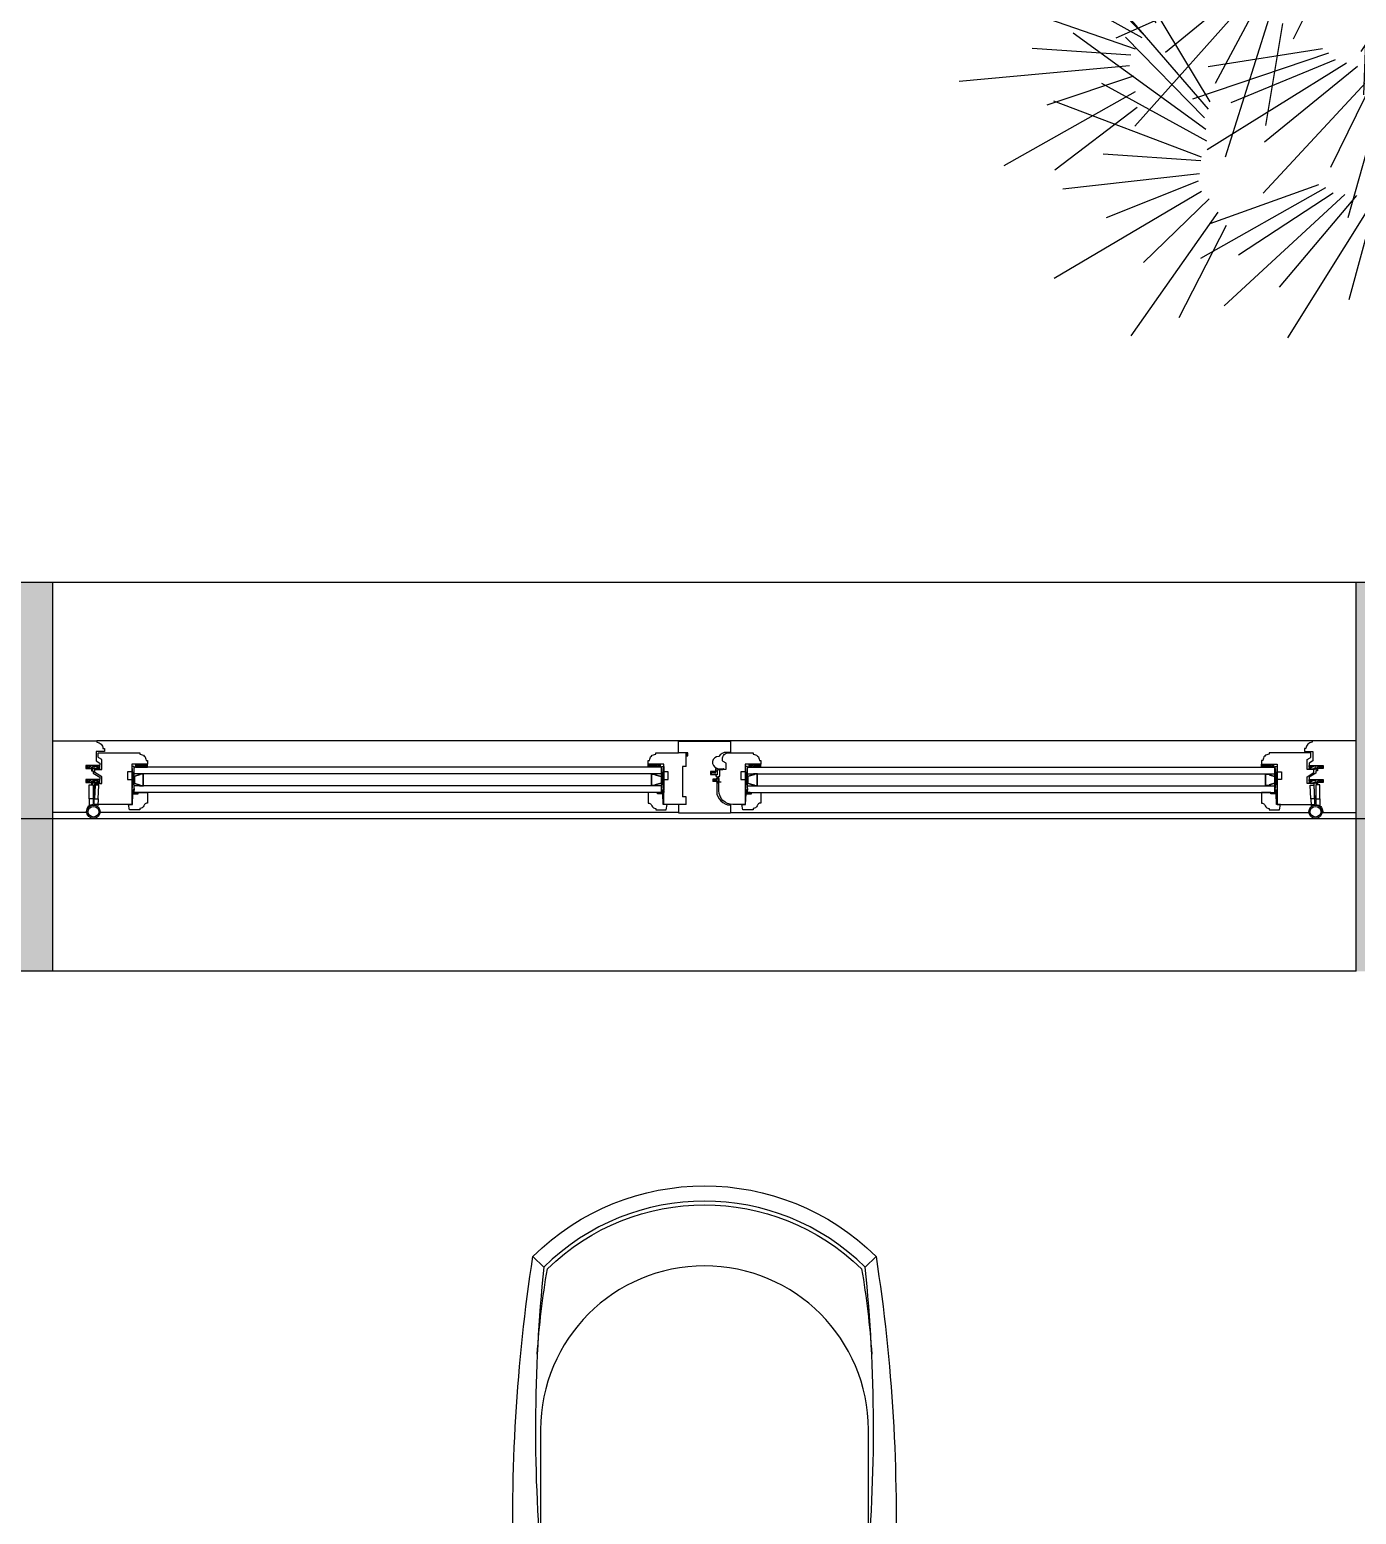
# Model space of a CAD drawing. Header units: millimetres. Extents: x 11159 to 50121, y 18346 to 37577.
# Drawn here: x 14350 to 16090, y 34044 to 35992 of the extents above; entities that cross this region are included whole.
import ezdxf

# ---------------------------------------------------------------- set-up
doc = ezdxf.new("R2010")
doc.units = ezdxf.units.MM
for name, color, linetype in [('axis', 40, 'Continuous'), ('df', 7, 'Continuous'), ('furniture', 34, 'Continuous'), ('HATCH', 8, 'Continuous'), ('wall', 5, 'Continuous')]:
    doc.layers.add(name, color=color, linetype=linetype)

# ---------------------------------------------------------------- blocks, each defined once
blk = doc.blocks.new('rast1')
at = {"color": 0}
for p, q in [((0.1841, 0.798), (0.1634, 1.2463)), ((-0.2715, 0.7956), (-0.2016, 1.2036)), ((-0.1983, 0.7984), (-0.0166, 1.1886)), ((-0.3156, 0.792), (-0.4231, 1.1366)), ((0.1158, 0.7859), (-0.0635, 1.1388)), ((-0.3599, 0.7786), (-0.6579, 1.114)), ((-0.1445, 0.8018), (0.0882, 1.0978)), ((0.2269, 0.7806), (0.3602, 1.1161)), ((-0.2278, 0.7895), (-0.1316, 1.0894)), ((-0.2813, 0.7959), (-0.3132, 1.0506)), ((-0.1687, 0.8074), (-0.0009, 1.0515)), ((0.1571, 0.789), (0.091, 1.0192)), ((0.2121, 0.7933), (0.2407, 1.0515)), ((0.2634, 0.7557), (0.5745, 1.0288)), ((-0.3351, 0.7925), (-0.4754, 1.0112)), ((-0.125, 0.8013), (0.1003, 1.0047)), ((0.0746, 0.7827), (-0.081, 1.006)), ((0.256, 0.7621), (0.3914, 0.9801)), ((-0.1213, 0.5213), (-0.0965, 0.951)), ((-0.1883, 0.4916), (-0.274, 0.8966)), ((-0.0726, 0.5443), (0.0344, 0.9053)), ((0.3222, 0.7118), (0.7088, 0.9007)), ((0.6147, 0.605), (0.8766, 0.9018)), ((-0.4052, 0.7262), (-0.7667, 0.8877)), ((-0.5483, 0.4861), (-0.7666, 0.878)), ((-0.3752, 0.7546), (-0.5714, 0.8919)), ((-0.4584, 0.4835), (-0.3017, 0.8666)), ((0.2936, 0.7234), (0.557, 0.8959)), ((0.5965, 0.6421), (0.7467, 0.8691)), ((-0.5021, 0.4895), (-0.5324, 0.8493)), ((-0.0971, 0.5405), (-0.0313, 0.8294)), ((-0.0542, 0.551), (0.08, 0.8233)), ((-0.3862, 0.4704), (-0.1244, 0.8119)), ((-0.1454, 0.5021), (-0.1668, 0.8163)), ((0.0933, 0.4197), (0.1631, 0.8094)), ((0.3507, 0.7001), (0.6348, 0.7843)), ((-0.4353, 0.6978), (-0.6967, 0.7735)), ((-0.4678, 0.4859), (-0.4439, 0.7415)), ((-0.2279, 0.472), (-0.4551, 0.7526)), ((0.1551, 0.3883), (0.4089, 0.7583)), ((0.3661, 0.6806), (0.7332, 0.7642)), ((-0.5211, 0.4943), (-0.6107, 0.7382)), ((-0.417, 0.4681), (-0.2581, 0.74)), ((-0.1975, 0.4883), (-0.3212, 0.7132)), ((-0.0976, 0.2768), (-0.0355, 0.7027)), ((0.0585, 0.4421), (0.0691, 0.714)), ((0.6328, 0.5678), (0.8224, 0.7141)), ((0.6512, 0.546), (1.0602, 0.7305)), ((-0.6039, 0.4447), (-0.9219, 0.6807)), ((-0.3555, 0.4727), (-0.1387, 0.6747)), ((-0.333, 0.462), (-0.0417, 0.7006)), ((-0.167, 0.2531), (-0.217, 0.6639)), ((0.3809, 0.6679), (0.684, 0.6843)), ((-0.7189, 0.3525), (-0.9725, 0.6308)), ((-0.7151, 0.3716), (-0.8787, 0.6274)), ((-0.5684, 0.466), (-0.7303, 0.6425)), ((-0.2641, 0.4432), (-0.665, 0.6448)), ((-0.047, 0.2954), (0.091, 0.6458)), ((-0.2462, 0.4653), (-0.4574, 0.6167)), ((-0.3141, 0.4573), (-0.0501, 0.6071)), ((0.1281, 0.3974), (0.2142, 0.6209)), ((0.6571, 0.5182), (0.9076, 0.5869)), ((-0.6395, 0.4235), (-0.8783, 0.554)), ((-0.1233, 0.2598), (-0.1172, 0.5746)), ((-0.0719, 0.2938), (0.0189, 0.5759)), ((-0.0282, 0.3005), (0.1292, 0.5601)), ((0.1746, 0.3676), (0.3531, 0.5564)), ((-0.7244, 0.2989), (-1.0793, 0.5424)), ((-0.7284, 0.3295), (-0.9415, 0.5353)), ((-0.2081, 0.237), (-0.41, 0.5363)), ((0.1158, 0.0964), (0.097, 0.5098)), ((0.1787, 0.3485), (0.4874, 0.5358)), ((0.1868, 0.1148), (0.2809, 0.5347)), ((-0.2695, 0.4153), (-0.5026, 0.4704)), ((-0.1764, 0.2505), (-0.2801, 0.4853)), ((0.2386, 0.1295), (0.4027, 0.4684)), ((0.6507, 0.4997), (1.0117, 0.4996)), ((-0.2467, 0.2114), (-0.6285, 0.4472)), ((0.6411, 0.4566), (1.0096, 0.2682)), ((0.6442, 0.4659), (0.8968, 0.4204)), ((0.7643, 0.085), (0.9514, 0.4339)), ((-0.7205, 0.2683), (-1.0004, 0.4126)), ((-0.287, 0.3778), (-0.6825, 0.3943)), ((-0.2269, 0.2319), (-0.4241, 0.4011)), ((0.0736, 0.0834), (-0.1051, 0.3971)), ((0.1598, 0.0997), (0.1898, 0.4132)), ((0.1908, 0.3162), (0.4303, 0.4085)), ((0.2137, 0.1298), (0.3255, 0.4041)), ((0.6222, 0.4167), (0.8797, 0.2355)), ((-0.7337, 0.2262), (-1.1246, 0.3624)), ((0.2578, 0.1332), (0.4344, 0.38)), ((0.6216, 0.355), (0.8046, 0.122)), ((0.6219, 0.3859), (0.9401, 0.0961)), ((0.7381, 0.117), (0.8325, 0.3723)), ((-0.3044, 0.3402), (-0.5753, 0.314)), ((0.0331, 0.0609), (-0.3297, 0.3249)), ((0.1062, 0.0946), (0.0206, 0.3365)), ((0.1928, 0.3067), (0.6056, 0.3369)), ((0.6027, 0.3151), (0.7298, 0.0394)), ((0.6091, 0.3335), (0.8222, 0.0231)), ((0.8133, 0.036), (1.1693, 0.3091)), ((-0.2545, 0.1841), (-0.4819, 0.2593)), ((0.0544, 0.0798), (-0.1294, 0.2635)), ((0.1974, 0.2627), (0.5116, 0.2415)), ((0.2132, 0.2362), (0.6356, 0.1537)), ((0.6082, 0.1551), (0.8649, 0.2453)), ((0.7905, 0.0529), (0.9416, 0.2388)), ((-0.7356, 0.2166), (-0.992, 0.2271)), ((-0.2751, 0.1482), (-0.6677, 0.1992)), ((0.229, 0.2097), (0.5063, 0.1055)), ((-0.7374, 0.1821), (-1.095, 0.1329)), ((-0.7412, 0.163), (-0.98, 0.0607)), ((-0.4994, -0.0262), (-0.8204, 0.1704)), ((-0.5011, -0.0068), (-0.7294, 0.1932)), ((0.2294, 0.1848), (0.5727, 0.0301)), ((0.2336, 0.1658), (0.4853, -0.0039)), ((0.6002, 0.1145), (0.9882, 0.193)), ((-0.7315, 0.1363), (-1.1114, -0.1025)), ((-0.7104, 0.1172), (-0.8781, -0.0537)), ((-0.6542, -0.2278), (-0.7539, 0.1353)), ((0.0233, 0.0342), (-0.1977, 0.1264)), ((0.8254, 0.0102), (1.0536, 0.1344)), ((-0.6873, 0.0829), (-0.9061, -0.2471)), ((-0.6834, -0.273), (-0.8893, 0.1049)), ((-0.5021, -0.051), (-0.7641, 0.0873)), ((-0.3036, 0.0902), (-0.6765, 0.038)), ((-0.6422, -0.2124), (-0.6719, 0.0897)), ((-0.3173, 0.1041), (-0.6207, 0.1134)), ((-0.2958, 0.1124), (-0.5679, 0.1099)), ((0, 0), (-0.3876, 0.0806)), ((-0.4898, -0.0793), (-0.8984, 0.0557)), ((-0.6642, 0.0485), (-0.7819, -0.1968)), ((-0.2625, 0.0554), (-0.6637, -0.1001)), ((-0.2899, 0.0694), (-0.5801, 0.0096)), ((-0.235, 0.0414), (-0.5121, -0.1082)), ((0.3304, 0.067), (0.5974, 0.0142)), ((0.5922, 0.0739), (0.8317, 0.0761)), ((0.5937, 0.0455), (1.0311, -0.0544)), ((0.8235, -0.0092), (1.175, 0.0732)), ((-0.6731, -0.244), (-0.7697, 0.0361)), ((-0.2077, 0.0067), (-0.5407, -0.2391)), ((0.2754, 0.0052), (0.4828, -0.1146)), ((0.3029, 0.0361), (0.677, -0.0935)), ((0.5654, 0.0088), (0.8531, -0.2093)), ((0.5816, 0.0197), (0.8228, -0.0768)), ((-0.7247, -0.3336), (-1.0113, -0.035)), ((-0.2008, -0.0003), (-0.3542, -0.2061)), ((-0.1734, -0.0212), (-0.3346, -0.3442)), ((-0.0233, -0.0342), (-0.2948, -0.0161)), ((-0.1597, -0.0351), (-0.21, -0.29)), ((-0.1045, -0.0355), (-0.0581, -0.2705)), ((-0.0632, -0.0359), (0.0857, -0.4027)), ((-0.0218, -0.0362), (0.1143, -0.2719)), ((0.2193, -0.0372), (0.3562, -0.3712)), ((0.2388, -0.0361), (0.3975, -0.2418)), ((0.2623, -0.02), (0.5882, -0.3284)), ((0.5317, -0.0197), (0.7117, -0.3924)), ((0.5398, -0.0143), (0.7137, -0.203)), ((0.6718, -0.2942), (0.9708, -0.0346)), ((0.8249, -0.0437), (1.0812, -0.0301)), ((-0.6938, -0.3021), (-0.8778, -0.0465)), ((-0.4775, -0.1075), (-0.7865, -0.0469)), ((0.0302, -0.0629), (-0.1766, -0.2851)), ((0.0497, -0.0618), (-0.1565, -0.3768)), ((-0.1322, -0.0422), (-0.1495, -0.4906)), ((0.0743, -0.0652), (-0.0718, -0.323)), ((0.103, -0.0538), (-0.0443, -0.4582)), ((0.1316, -0.0423), (0.0617, -0.3494)), ((0.1757, -0.0446), (0.1414, -0.4571)), ((0.1855, -0.0441), (0.2393, -0.295)), ((0.4737, -0.0645), (0.5524, -0.4877)), ((0.4925, -0.0401), (0.5884, -0.3401)), ((0.6587, -0.2549), (0.8377, -0.0499)), ((0.8239, -0.0534), (1.2258, -0.1525)), ((0.4157, -0.1094), (0.3505, -0.4059)), ((0.4318, -0.0985), (0.4143, -0.4746)), ((0.4548, -0.089), (0.46, -0.3852)), ((0.8147, -0.0966), (1.1068, -0.2141)), ((-0.4784, -0.1517), (-0.8917, -0.1298)), ((0.8214, -0.1266), (1.1975, -0.336)), ((-0.4776, -0.1614), (-0.7268, -0.2228)), ((0.8209, -0.1805), (1.0994, -0.434)), ((0.8282, -0.1567), (1.0596, -0.3417)), ((-0.7307, -0.3413), (-0.9545, -0.2157)), ((-0.4697, -0.195), (-0.7995, -0.3419)), ((-0.468, -0.2144), (-0.6688, -0.3793)), ((0.6849, -0.3335), (0.8922, -0.2135)), ((0.7001, -0.3575), (1.13, -0.2288)), ((0.819, -0.1999), (1.0057, -0.4393)), ((-0.748, -0.3712), (-1.089, -0.2529)), ((-0.5564, -0.5283), (-0.8025, -0.2433)), ((-0.4512, -0.2374), (-0.7496, -0.5726)), ((-0.5522, -0.5093), (-0.7088, -0.2493)), ((-0.4256, -0.2499), (-0.5392, -0.4608)), ((0.3391, -0.2601), (0.6102, -0.2362)), ((-0.3939, -0.2764), (-0.5122, -0.6542)), ((-0.3622, -0.303), (-0.4069, -0.5714)), ((0.3214, -0.2975), (0.7168, -0.3174)), ((-0.5634, -0.5818), (-0.9116, -0.3289)), ((-0.5665, -0.5511), (-0.7741, -0.3397)), ((0.3036, -0.3349), (0.5362, -0.3919)), ((-0.76, -0.3866), (-1.0192, -0.3694)), ((-0.2415, -0.381), (-0.5981, -0.502)), ((-0.2575, -0.3699), (-0.5574, -0.4175)), ((0.2799, -0.3847), (0.4898, -0.5379)), ((0.298, -0.3627), (0.6972, -0.5677)), ((0.7023, -0.3858), (0.9598, -0.3509)), ((-0.7635, -0.4148), (-1.2104, -0.4552)), ((-0.1946, -0.4076), (-0.5598, -0.6353)), ((-0.2242, -0.3989), (-0.4981, -0.5119)), ((-0.165, -0.4162), (-0.4093, -0.6149)), ((0.1788, -0.4206), (0.1975, -0.735)), ((0.2218, -0.4105), (0.3041, -0.8162)), ((0.231, -0.4073), (0.3528, -0.6332)), ((0.2615, -0.3912), (0.4864, -0.6737)), ((0.6936, -0.4033), (1.0514, -0.4512)), ((-0.7533, -0.4413), (-0.9804, -0.5176)), ((-0.5603, -0.6125), (-0.8362, -0.4607)), ((-0.1317, -0.4452), (-0.413, -0.7489)), ((-0.1237, -0.4508), (-0.2359, -0.6816)), ((-0.0928, -0.4662), (-0.1909, -0.8137)), ((-0.0225, -0.4674), (0.067, -0.6896)), ((0.1056, -0.4622), (-0.0044, -0.8223)), ((0.0182, -0.46), (0.233, -0.7927)), ((0.0589, -0.4526), (0.2366, -0.6588)), ((0.1302, -0.4586), (0.062, -0.7469)), ((0.1545, -0.4396), (0.1262, -0.8691)), ((0.6783, -0.4447), (1.0186, -0.6803)), ((0.6827, -0.436), (0.927, -0.5145)), ((-0.7483, -0.4824), (-1.093, -0.6772)), ((-0.0768, -0.4773), (-0.0786, -0.7371)), ((0.0872, -0.4688), (-0.0493, -0.7399)), ((-0.0484, -0.4792), (0.0183, -0.9229)), ((0.6543, -0.4818), (0.8855, -0.6955)), ((-0.5747, -0.6542), (-0.9617, -0.5076)), ((-0.7433, -0.5235), (-0.9596, -0.6887)), ((0.6456, -0.5429), (0.796, -0.7981)), ((0.6499, -0.5123), (0.9269, -0.8417)), ((0.528, -0.573), (0.7987, -0.6009)), ((0.6215, -0.5799), (0.7109, -0.87)), ((0.6303, -0.5625), (0.8004, -0.8984)), ((0.5035, -0.6064), (0.888, -0.7008)), ((-0.5768, -0.6637), (-0.8329, -0.6464)), ((0.479, -0.6397), (0.6966, -0.7398)), ((-0.5795, -0.6981), (-0.9383, -0.7378)), ((0.3402, -0.7003), (0.299, -1.0125)), ((0.3843, -0.6985), (0.3882, -1.1124)), ((0.394, -0.6971), (0.4708, -0.9419)), ((0.427, -0.6871), (0.5942, -1.007)), ((0.4463, -0.6842), (0.6233, -0.8743)), ((0.4682, -0.666), (0.8213, -0.9429)), ((-0.5838, -0.7172), (-0.8252, -0.8131)), ((-0.2497, -0.7346), (-0.5774, -0.9201)), ((-0.2676, -0.7267), (-0.5532, -0.8294)), ((0.2411, -0.7302), (0.0557, -0.9706)), ((0.2604, -0.7273), (0.0842, -1.06)), ((0.2853, -0.7284), (0.1636, -0.9986)), ((0.3127, -0.7144), (0.2035, -1.1306)), ((-0.5748, -0.7442), (-0.961, -0.9726)), ((-0.5542, -0.7638), (-0.7265, -0.9302)), ((-0.1987, -0.7519), (-0.5149, -1.0439)), ((-0.2294, -0.7489), (-0.4774, -0.9111)), ((-0.168, -0.7548), (-0.3708, -0.9957)), ((-0.1299, -0.7771), (-0.3494, -1.128)), ((-0.0184, -0.7785), (0.111, -0.9801)), ((0.0202, -0.7636), (0.2933, -1.0503)), ((0.0588, -0.7488), (0.2719, -0.918)), ((-0.5321, -0.7987), (-0.7597, -1.1227)), ((-0.1209, -0.7811), (-0.1881, -1.0288)), ((-0.0878, -0.7905), (-0.1191, -1.1501)), ((-0.0699, -0.7984), (-0.0232, -1.054)), ((-0.0417, -0.7949), (0.1067, -1.2183)), ((-0.5099, -0.8337), (-0.6342, -1.0758))]:
    blk.add_line(p, q, dxfattribs=at)
blk = doc.blocks.new('desk chair (pl)')
at = {"color": 0}
for p, q in [((-225, -92.5), (-210.9, -106.7)), ((210.9, -106.7), (225, -92.5)), ((-255, -515), (-250, -515)), ((-255, -560), (-255, -515)), ((-212.5, -515), (-210, -515)), ((-210, -515), (-210, -560)), ((210, -515), (210, -560)), ((212.5, -515), (210, -515)), ((212.5, -550), (212.5, -515)), ((255, -515), (250, -515)), ((255, -560), (255, -515)), ((-255, -560), (-210, -560)), ((-210, -555), (210, -555)), ((210, -560), (255, -560))]:
    blk.add_line(p, q, dxfattribs=at)
for points in [[(212.5, -550), (250, -550), (250, -515, 0.04725), (225, -92.5, 0.410928), (-225, -92.5, 0.04725), (-250, -515), (-250, -550), (-212.5, -550), (-212.5, -515, -0.048981), (-210.9, -106.7, -0.410928), (210.9, -106.7, -0.048981), (212.5, -515)], [(219.4, -220.7, 0.025809), (206.1, -109, 0.407387), (-206.1, -109, 0.025809), (-219.4, -220.7)], [(-215, -486.4), (-215, -320, -1), (215, -320), (215, -486.4)], [(-210, -535, 0.414214), (-205, -540), (205, -540, 0.414214), (210, -535)]]:
    blk.add_lwpolyline(points, format="xyb", dxfattribs=at)
blk = doc.blocks.new('Joint-K7335')
at = {"layer": 'df', "color": 7}
for points in [[(3.9, 10.7, -0.206505), (4.5, 11.8, -0.277528), (4.6, 11.7), (4.7, 11.5, 0.626267), (5.4, 11.5, 0.131441), (5.5, 11.7), (5.5, 18, 0.509109), (4.6, 18.4, -0.294424), (2, 18.3, 0.173488), (1.3, 18.5), (0, 18.5), (0, 2.1, 0.415334), (1.2, 0.9, 0.048115), (1.5, 0.9, 0.113375), (1.5, 1), (4, 2.8, 0.235966), (4, 2.9), (4, 3.3, 0.247659), (4, 3.4, 0.287937), (3.6, 3.4), (1.8, 2.3, -0.576722), (1.5, 2.5), (1.5, 3.3, -0.235966), (1.6, 3.5), (4, 5.3, 0.235966), (4, 5.3), (4, 5.7, 0.247659), (4, 5.8, 0.287937), (3.6, 5.8), (1.8, 4.8, -0.576722), (1.5, 5), (1.5, 6.3, -0.384094), (2.6, 7.5, -0.021813), (2.7, 7.5), (6.5, 7.5), (6.5, 7.6, 0.333043), (5.7, 8.5, -0.293245), (5.3, 8.9, 0.008528), (5.2, 9.3, 0.265517), (5, 9.5, 0.023748), (4.8, 9.5, -0.356149), (3.9, 10.7, -0.356149)], [(3.2, 10.8, 0.355005), (4.6, 8.8, -0.567624), (4.7, 8.8, -0.24708), (4.4, 8.7), (2.2, 9, -0.351704), (1.2, 10.1), (1.2, 12.9, -0.414214), (1.5, 13.2), (1.6, 13.2, 0.277073), (1.9, 13.4), (3.7, 16.8, -0.041112), (3.8, 17), (4.1, 17.7, -0.50666), (4.6, 17.7, -0.2771), (4.6, 17.5), (4.6, 13.3, 0.213422), (4.7, 13.1, -0.886227), (4.4, 12.6, 0.250571), (3.2, 10.8)]]:
    blk.add_lwpolyline(points, format="xyb", dxfattribs=at)
blk.add_lwpolyline([(1.6, 17.8, 0.632714), (1, 17.6), (1, 14.2, 0.78091), (1.6, 14.1), (3.2, 17.1, -0.117333), (3.3, 17.2, 1.218085), (3, 17.5, -0.285776), (2.7, 17.3, -0.145588)], format="xyb", close=True, dxfattribs=at)

msp = doc.modelspace()

# ---------------------------------------------------------------- hatches: boundary and pattern name
at = {"ltscale": 10}
h = msp.add_hatch(dxfattribs=at)
h.set_pattern_fill('ANSI35', color=4, scale=0.2, style=0)
h.set_pattern_definition([(135, (15122.5235, 32358.0603), (0.8980256, 0.8980256), []), (135, (15121.6255, 32358.0603), (0.8980256, 0.8980256), [1.5875, -0.3175, 0, -0.3175])])
h.paths.add_polyline_path([(15213.1129, 35043.0271), (15211.1129, 35043.0271), (15211.1129, 35039.0271), (15213.1129, 35039.0271)])
h = msp.add_hatch(dxfattribs=at)
h.set_pattern_fill('BRASS', color=4, scale=0.3, angle=-45, style=0)
h.set_pattern_definition([(315, (11821.5777, 34222.4435), (1.3470384, 1.3470384), []), (315, (11822.2512, 34223.117), (1.3470384, 1.3470384), [0.9525, -0.47625])])
h.paths.add_polyline_path([(14488.6129, 35028.0271), (14488.6129, 35024.0271), (14500.6129, 35024.0271), (14500.6129, 35028.0271)])
h = msp.add_hatch(dxfattribs=at)
h.set_pattern_fill('ANGLE', color=4, scale=0.15, angle=-45, style=0)
h.set_pattern_definition([(315, (11821.5777, 34222.4435), (0.74087113, 0.74087113), [0.762, -0.28575]), (45, (11821.5777, 34222.4435), (-0.74087113, 0.74087113), [0.762, -0.28575])])
h.paths.add_polyline_path([(14500.6129, 35028.0271), (14500.6129, 35024.0271), (14504.6129, 35024.0271), (14504.6129, 35028.0271)])
h = msp.add_hatch(dxfattribs=at)
h.set_pattern_fill('ANGLE', color=4, scale=0.15, angle=-45, style=0)
h.set_pattern_definition([(225, (17844.1481, 34222.4435), (-0.74087113, 0.74087113), [0.762, -0.28575]), (135, (17844.1481, 34222.4435), (0.74087113, 0.74087113), [0.762, -0.28575])])
h.paths.add_polyline_path([(15165.1129, 35028.0271), (15165.1129, 35024.0271), (15161.1129, 35024.0271), (15161.1129, 35028.0271)])
h = msp.add_hatch(dxfattribs=at)
h.set_pattern_fill('BRASS', color=4, scale=0.3, angle=-45, style=0)
h.set_pattern_definition([(225, (17844.1481, 34222.4435), (-1.3470384, 1.3470384), []), (225, (17843.4746, 34223.117), (-1.3470384, 1.3470384), [0.9525, -0.47625])])
h.paths.add_polyline_path([(15177.1129, 35028.0271), (15177.1129, 35024.0271), (15165.1129, 35024.0271), (15165.1129, 35028.0271)])
h = msp.add_hatch(dxfattribs=at)
h.set_pattern_fill('BRASS', color=4, scale=0.3, angle=-45, style=0)
h.set_pattern_definition([(315, (12626.0777, 34222.4435), (1.3470384, 1.3470384), []), (315, (12626.7512, 34223.117), (1.3470384, 1.3470384), [0.9525, -0.47625])])
h.paths.add_polyline_path([(15293.1129, 35028.0271), (15293.1129, 35024.0271), (15305.1129, 35024.0271), (15305.1129, 35028.0271)])
h = msp.add_hatch(dxfattribs=at)
h.set_pattern_fill('ANGLE', color=4, scale=0.15, angle=-45, style=0)
h.set_pattern_definition([(315, (12626.0777, 34222.4435), (0.74087113, 0.74087113), [0.762, -0.28575]), (45, (12626.0777, 34222.4435), (-0.74087113, 0.74087113), [0.762, -0.28575])])
h.paths.add_polyline_path([(15305.1129, 35028.0271), (15305.1129, 35024.0271), (15309.1129, 35024.0271), (15309.1129, 35028.0271)])
h = msp.add_hatch()
h.set_pattern_fill('ANGLE', color=256, scale=0.15, angle=-45, style=0)
h.set_pattern_definition([(225, (18648.6481, 34222.4435), (-0.74087113, 0.74087113), [0.762, -0.28575]), (135, (18648.6481, 34222.4435), (0.74087113, 0.74087113), [0.762, -0.28575])])
h.paths.add_polyline_path([(15969.6129, 35028.0271), (15969.6129, 35024.0271), (15965.6129, 35024.0271), (15965.6129, 35028.0271)])
h = msp.add_hatch()
h.set_pattern_fill('BRASS', color=256, scale=0.3, angle=-45, style=0)
h.set_pattern_definition([(225, (18648.6481, 34222.4435), (-1.3470384, 1.3470384), []), (225, (18647.9746, 34223.117), (-1.3470384, 1.3470384), [0.9525, -0.47625])])
h.paths.add_polyline_path([(15981.6129, 35028.0271), (15981.6129, 35024.0271), (15969.6129, 35024.0271), (15969.6129, 35028.0271)])
h = msp.add_hatch(dxfattribs=at)
h.set_pattern_fill('ANGLE', color=4, scale=0.15, angle=-45, style=0)
h.set_pattern_definition([(315, (11821.5777, 34209.4435), (0.74087113, 0.74087113), [0.762, -0.28575]), (45, (11821.5777, 34209.4435), (-0.74087113, 0.74087113), [0.762, -0.28575])])
edge = h.paths.add_edge_path()
edge.add_line((14484.1129, 34991.0271), (14487.1129, 34991.0271))
edge.add_line((14487.1129, 34991.0271), (14487.1129, 34993.0271))
edge.add_arc((14485.6129, 34992.63098), 1.55142, 14.79301761, 165.20698239)
edge.add_line((14484.1129, 34993.0271), (14484.1129, 34991.0271))
h = msp.add_hatch(dxfattribs=at)
h.set_pattern_fill('ANGLE', color=4, scale=0.15, angle=-45, style=0)
h.set_pattern_definition([(315, (11816.0777, 34209.4435), (0.74087113, 0.74087113), [0.762, -0.28575]), (45, (11816.0777, 34209.4435), (-0.74087113, 0.74087113), [0.762, -0.28575])])
edge = h.paths.add_edge_path()
edge.add_line((14484.6237, 34989.0271), (14490.6129, 34989.0271))
edge.add_arc((14489.8629, 34990.0271), 1.25, 306.86989765, 413.13010235)
edge.add_line((14490.6129, 34991.0271), (14484.6237, 34991.0271))
edge.add_arc((14485.34716, 34990.0271), 1.23426, 125.88414978, 234.11585022)
h = msp.add_hatch(dxfattribs=at)
h.set_pattern_fill('ANGLE', color=4, scale=0.15, angle=-45, style=0)
h.set_pattern_definition([(225, (17849.6481, 34209.4435), (-0.74087113, 0.74087113), [0.762, -0.28575]), (135, (17849.6481, 34209.4435), (0.74087113, 0.74087113), [0.762, -0.28575])])
edge = h.paths.add_edge_path()
edge.add_line((15181.1021, 34989.0271), (15175.1129, 34989.0271))
edge.add_arc((15175.8629, 34990.0271), 1.25, 126.86989765, 233.13010235, ccw=False)
edge.add_line((15175.1129, 34991.0271), (15181.1021, 34991.0271))
edge.add_arc((15180.37864, 34990.0271), 1.23426, -54.11585022, 54.11585022, ccw=False)
h = msp.add_hatch(dxfattribs=at)
h.set_pattern_fill('ANGLE', color=4, scale=0.15, angle=-45, style=0)
h.set_pattern_definition([(225, (17844.1481, 34209.4435), (-0.74087113, 0.74087113), [0.762, -0.28575]), (135, (17844.1481, 34209.4435), (0.74087113, 0.74087113), [0.762, -0.28575])])
edge = h.paths.add_edge_path()
edge.add_line((15181.6129, 34991.0271), (15178.6129, 34991.0271))
edge.add_line((15178.6129, 34991.0271), (15178.6129, 34993.0271))
edge.add_arc((15180.1129, 34992.63098), 1.55142, 14.79301761, 165.20698239, ccw=False)
edge.add_line((15181.6129, 34993.0271), (15181.6129, 34991.0271))
h = msp.add_hatch(dxfattribs=at)
h.set_pattern_fill('ANGLE', color=4, scale=0.15, angle=-45, style=0)
h.set_pattern_definition([(315, (12626.0777, 34209.4435), (0.74087113, 0.74087113), [0.762, -0.28575]), (45, (12626.0777, 34209.4435), (-0.74087113, 0.74087113), [0.762, -0.28575])])
edge = h.paths.add_edge_path()
edge.add_line((15288.6129, 34991.0271), (15291.6129, 34991.0271))
edge.add_line((15291.6129, 34991.0271), (15291.6129, 34993.0271))
edge.add_arc((15290.1129, 34992.63098), 1.55142, 14.79301761, 165.20698239)
edge.add_line((15288.6129, 34993.0271), (15288.6129, 34991.0271))
h = msp.add_hatch(dxfattribs=at)
h.set_pattern_fill('ANGLE', color=4, scale=0.15, angle=-45, style=0)
h.set_pattern_definition([(315, (12620.5777, 34209.4435), (0.74087113, 0.74087113), [0.762, -0.28575]), (45, (12620.5777, 34209.4435), (-0.74087113, 0.74087113), [0.762, -0.28575])])
edge = h.paths.add_edge_path()
edge.add_line((15289.1237, 34989.0271), (15295.1129, 34989.0271))
edge.add_arc((15294.3629, 34990.0271), 1.25, 306.86989765, 413.13010235)
edge.add_line((15295.1129, 34991.0271), (15289.1237, 34991.0271))
edge.add_arc((15289.84716, 34990.0271), 1.23426, 125.88414978, 234.11585022)
h = msp.add_hatch()
h.set_pattern_fill('ANGLE', color=256, scale=0.15, angle=-45, style=0)
h.set_pattern_definition([(225, (18654.1481, 34209.4435), (-0.74087113, 0.74087113), [0.762, -0.28575]), (135, (18654.1481, 34209.4435), (0.74087113, 0.74087113), [0.762, -0.28575])])
edge = h.paths.add_edge_path()
edge.add_line((15985.6021, 34989.0271), (15979.6129, 34989.0271))
edge.add_arc((15980.3629, 34990.0271), 1.25, 126.86989765, 233.13010235, ccw=False)
edge.add_line((15979.6129, 34991.0271), (15985.6021, 34991.0271))
edge.add_arc((15984.87864, 34990.0271), 1.23426, -54.11585022, 54.11585022, ccw=False)
h = msp.add_hatch()
h.set_pattern_fill('ANGLE', color=256, scale=0.15, angle=-45, style=0)
h.set_pattern_definition([(225, (18648.6481, 34209.4435), (-0.74087113, 0.74087113), [0.762, -0.28575]), (135, (18648.6481, 34209.4435), (0.74087113, 0.74087113), [0.762, -0.28575])])
edge = h.paths.add_edge_path()
edge.add_line((15986.1129, 34991.0271), (15983.1129, 34991.0271))
edge.add_line((15983.1129, 34991.0271), (15983.1129, 34993.0271))
edge.add_arc((15984.6129, 34992.63098), 1.55142, 14.79301761, 165.20698239, ccw=False)
edge.add_line((15986.1129, 34993.0271), (15986.1129, 34991.0271))
at = {"layer": 'HATCH', "true_color": 0x2b2b2b}
h = msp.add_hatch(color=250, dxfattribs=at)
h.dxf.hatch_style = 1
h.paths.add_polyline_path([(28745.1129, 35266.3771), (23290.1129, 35266.3771), (23290.1129, 34756.3771), (24035.1129, 34756.3771), (24035.1129, 33047.46581), (23905.1129, 33047.46581), (23905.1129, 32525.2884), (24035.1129, 32525.2884), (24035.1129, 30816.3771), (20510.1129, 30816.3771), (20510.1129, 29176.3771), (20835.1129, 29176.3771), (20835.1129, 29296.3771), (20760.1129, 29296.3771), (20760.1129, 30696.3771), (21640.1129, 30696.3771), (21640.1129, 29296.3771), (21545.1129, 29296.3771), (21545.1129, 29176.3771), (21855.1129, 29176.3771), (21855.1129, 29296.3771), (21760.1129, 29296.3771), (21760.1129, 30696.3771), (23235.1129, 30696.3771), (23235.1129, 30296.3771), (24035.1129, 30296.3771), (24035.1129, 29296.3771), (22565.1129, 29296.3771), (22565.1129, 29176.3771), (23290.11374, 29176.3771), (23290.11374, 28981.3771), (23410.11374, 28981.3771), (23410.11374, 29176.3771), (24425.1129, 29176.3771), (24425.1129, 28981.3771), (24545.1129, 28981.3771), (24545.1129, 34756.3771), (28235.1129, 34756.3771), (28235.1129, 26756.3771), (27990.1129, 26756.3771), (27990.1129, 26246.3771), (28745.1129, 26246.3771)])
h.paths.add_polyline_path([(24035.1129, 30416.3771), (23355.1129, 30416.3771), (23355.1129, 30696.3771), (24035.1129, 30696.3771)], flags=16)
h.paths.add_polyline_path([(24790.1129, 26756.3771), (24545.1129, 26756.3771), (24545.1129, 28171.3771), (24425.1129, 28171.3771), (24425.1129, 27976.3771), (23410.11374, 27976.3771), (23410.11374, 28171.3771), (23290.11374, 28171.3771), (23290.11374, 27976.3771), (22565.1129, 27976.3771), (22565.1129, 27856.3771), (24035.1129, 27856.3771), (24035.1129, 24356.3771), (23500.1129, 24356.3771), (23500.1129, 23846.3771), (24545.1129, 23846.3771), (24545.1129, 26246.3771), (24790.1129, 26246.3771)])
h.paths.add_polyline_path([(21990.1129, 24356.3771), (21230.1129, 24356.3771), (21230.1129, 27856.3771), (21855.1129, 27856.3771), (21855.1129, 27976.3771), (20510.1129, 27976.3771), (20510.1129, 27856.3771), (21110.1129, 27856.3771), (21110.1129, 24356.3771), (20760.1129, 24356.3771), (20760.1129, 24506.3771), (20510.1129, 24506.3771), (20510.1129, 23756.3771), (20045.1129, 23756.3771), (20045.1129, 23246.3771), (20945.1129, 23246.3771), (20945.1129, 23846.3771), (21990.1129, 23846.3771)])
h.paths.add_polyline_path([(17625.1129, 23756.3771), (17160.1129, 23756.3771), (17160.1129, 24551.33276), (16910.1129, 24551.33276), (16910.1129, 24356.3771), (15680.1129, 24356.3771), (15680.1129, 23846.3771), (16725.1129, 23846.3771), (16725.1129, 23246.3771), (17625.1129, 23246.3771)])
h.paths.add_polyline_path([(14170.1129, 24356.3771), (13635.1129, 24356.3771), (13635.1129, 27856.3771), (16910.1129, 27856.3771), (16910.1129, 26261.33276), (17160.1129, 26261.33276), (17160.1129, 30816.3771), (17160.1129, 31066.3771), (16910.1129, 31066.3771), (16910.1129, 30816.3771), (16090.1129, 30816.3771), (16090.1129, 30696.3771), (16910.1129, 30696.3771), (16910.1129, 27976.3771), (13635.1129, 27976.3771), (13635.1129, 28801.3771), (13125.1129, 28801.3771), (13125.1129, 23846.3771), (14170.1129, 23846.3771)])
h.paths.add_polyline_path([(13635.1129, 34756.3771), (14380.1129, 34756.3771), (14380.1129, 35266.3771), (13125.1129, 35266.3771), (13125.1129, 30311.3771), (13635.1129, 30311.3771), (13635.1129, 30696.3771), (14380.1129, 30696.3771), (14380.1129, 30816.3771), (13635.1129, 30816.3771)])
h.paths.add_polyline_path([(17980.1129, 35266.3771), (16090.1129, 35266.3771), (16090.1129, 34756.3771), (16910.1129, 34756.3771), (16910.1129, 34506.3771), (17160.1129, 34506.3771), (17160.1129, 34756.3771), (17980.1129, 34756.3771)])
h.paths.add_polyline_path([(21580.1129, 35266.3771), (19690.1129, 35266.3771), (19690.1129, 34756.3771), (21580.1129, 34756.3771)])
h.paths.add_polyline_path([(20532.98087, 36456.3771), (20132.98087, 36456.3771), (20132.98087, 36056.3771), (20532.98087, 36056.3771)])
h.paths.add_polyline_path([(17537.24493, 36456.3771), (17137.24493, 36456.3771), (17137.24493, 36056.3771), (17537.24493, 36056.3771)])
h.paths.add_polyline_path([(20945.1129, 21356.3771), (20435.1129, 21356.3771), (20435.1129, 20846.3771), (20945.1129, 20846.3771)])
h.paths.add_polyline_path([(17235.1129, 21356.3771), (16725.1129, 21356.3771), (16725.1129, 20846.3771), (17235.1129, 20846.3771)])
h.paths.add_polyline_path([(19180.1129, 30816.3771), (17160.1129, 30816.3771), (17160.1129, 30696.3771), (19180.1129, 30696.3771)])

# ---------------------------------------------------------------- linework, layer by layer
at = {"color": 8, "ltscale": 10}
for p, q in [((16032.1129, 35058.7271), (14438.1129, 35058.7271)), ((15201.1129, 34964.7271), (14442.3456, 34964.7271)), ((15269.1129, 34964.7271), (16027.8802, 34964.7271))]:
    msp.add_line(p, q, dxfattribs=at)
for p, q in [((15201.1129, 35058.0271), (15269.1129, 35058.0271)), ((15201.1129, 35043.0271), (15201.1129, 35058.0271)), ((15211.1129, 35043.0271), (15201.1129, 35043.0271)), ((15211.1129, 35025.0271), (15211.1129, 35043.0271)), ((15269.1129, 35043.5271), (15264.1129, 35043.5271)), ((15269.1129, 35058.0271), (15269.1129, 35043.5271)), ((15178.6129, 34991.0271), (15178.6129, 35024.0271)), ((15211.1129, 35025.0271), (15206.1129, 35025.0271)), ((15206.1129, 35025.0271), (15206.1129, 34985.0271)), ((15983.1129, 34991.0271), (15983.1129, 35024.0271)), ((15251.1129, 35005.5271), (15251.1129, 34992.5271)), ((15257.1129, 35004.51785), (15254.1129, 35004.51785)), ((14431.1129, 35000.7271), (14433.1129, 35000.7271)), ((15211.1129, 34985.0271), (15206.1129, 34985.0271)), ((15211.1129, 34975.0271), (15211.1129, 34985.0271)), ((15257.1129, 34984.51785), (15256.25123, 34984.51785)), ((16039.1129, 35000.7271), (16037.1129, 35000.7271)), ((14424.1129, 34964.7271), (14424.8802, 34964.7271)), ((15201.1129, 34975.0271), (15201.1129, 34964.0271)), ((15211.1129, 34975.0271), (15201.1129, 34975.0271)), ((15201.1129, 34964.0271), (15269.1129, 34964.0271)), ((15269.1129, 34974.5271), (15269.1129, 34964.0271)), ((16046.1129, 34964.7271), (16045.3456, 34964.7271))]:
    msp.add_line(p, q)
at = {"color": 4, "ltscale": 10}
for p, q in [((14484.1129, 35025.0271), (14487.1129, 34994.0271)), ((14487.1129, 35025.0271), (14484.1129, 34994.0271)), ((15178.6129, 35024.0271), (14487.1129, 35024.0271)), ((14487.1129, 34991.0271), (14487.1129, 35024.0271)), ((15178.6129, 35025.0271), (15181.6129, 34994.0271)), ((15181.6129, 35025.0271), (15178.6129, 34994.0271)), ((15251.1129, 35022.72776), (15251.1129, 35022.3271)), ((15291.6129, 35025.0271), (15288.6129, 34994.0271)), ((15288.6129, 35025.0271), (15291.6129, 34994.0271)), ((15291.6129, 35024.0271), (15983.1129, 35024.0271)), ((15291.6129, 34991.0271), (15291.6129, 35024.0271)), ((15178.6129, 35015.5271), (14487.1129, 35015.5271)), ((15243.1129, 35018.3271), (15243.1129, 35014.3271)), ((15250.1129, 35018.3271), (15243.1129, 35018.3271)), ((15243.1129, 35014.3271), (15250.1129, 35014.3271)), ((15246.1129, 35008.5271), (15246.1129, 35005.5271)), ((15251.1129, 35008.5271), (15246.1129, 35008.5271)), ((15251.1129, 35005.5271), (15246.1129, 35005.5271)), ((15251.1129, 35022.3271), (15250.1129, 35022.3271)), ((15250.1129, 35022.3271), (15250.1129, 35018.3271)), ((15250.1129, 35014.3271), (15250.1129, 35012.3271)), ((15250.1129, 35012.3271), (15251.1129, 35012.3271)), ((15251.1129, 35012.3271), (15251.1129, 35008.5271)), ((15291.6129, 35015.5271), (15983.1129, 35015.5271)), ((15178.6129, 34999.5271), (14487.1129, 34999.5271)), ((15178.6129, 34991.0271), (14487.1129, 34991.0271)), ((15291.6129, 34999.5271), (15983.1129, 34999.5271)), ((15291.6129, 34991.0271), (15983.1129, 34991.0271)), ((14428.1129, 34982.7271), (14428.1129, 34973.51042)), ((14439.94066, 34982.43666), (14439.48829, 34973.23109)), ((16030.28514, 34982.43666), (16030.73751, 34973.23109)), ((16042.1129, 34982.7271), (16042.1129, 34973.51042))]:
    msp.add_line(p, q, dxfattribs=at)
at = {"color": 3}
for p, q in [((15986.1129, 35025.0271), (15983.1129, 34994.0271)), ((15983.1129, 35025.0271), (15986.1129, 34994.0271))]:
    msp.add_line(p, q, dxfattribs=at)
for points in [[(14433.1129, 35000.7271), (14433.1129, 34975.0271, 0.4142135624), (14424.1129, 34966.0271), (14424.1129, 34964.7271), (14380.1129, 34964.7271), (14380.1129, 35058.7271), (14438.1129, 35058.7271), (14438.1129, 35056.7271, -0.4142135624), (14446.1129, 35048.7271), (14448.1129, 35048.7271), (14448.1129, 35044.5271), (14437.1129, 35044.5271), (14437.1129, 35032.5271), (14442.1129, 35029.5271), (14442.1129, 35027.0271), (14441.6129, 35026.5271), (14423.6129, 35026.5271), (14423.6129, 35022.5271), (14431.1129, 35022.5271), (14431.1129, 35019.2271), (14433.1129, 35019.2271), (14433.1129, 35016.4271), (14442.1129, 35011.0271), (14442.1129, 35008.5271), (14441.6129, 35008.0271), (14423.6129, 35008.0271), (14423.6129, 35004.0271), (14431.1129, 35004.0271), (14431.1129, 35000.7271)], [(15201.1129, 34975.0271), (15181.6129, 34975.0271), (15181.6129, 35008.0271), (15187.6129, 35008.0271), (15187.6129, 35018.0271), (15181.6129, 35018.0271), (15181.6129, 35028.0271), (15161.1129, 35028.0271), (15161.1129, 35033.0271), (15163.1129, 35033.0271, -0.4142135624), (15171.1129, 35041.0271), (15171.1129, 35043.0271), (15201.1129, 35043.0271)], [(16037.1129, 35000.7271), (16037.1129, 34975.0271, -0.4142135624), (16046.1129, 34966.0271), (16046.1129, 34964.7271), (16090.1129, 34964.7271), (16090.1129, 35058.7271), (16032.1129, 35058.7271), (16032.1129, 35056.7271, 0.4142135624), (16024.1129, 35048.7271), (16022.1129, 35048.7271), (16022.1129, 35044.5271), (16033.1129, 35044.5271), (16033.1129, 35032.5271), (16028.1129, 35029.5271), (16028.1129, 35027.0271), (16028.6129, 35026.5271), (16046.6129, 35026.5271), (16046.6129, 35022.5271), (16039.1129, 35022.5271), (16039.1129, 35019.2271), (16037.1129, 35019.2271), (16037.1129, 35016.4271), (16028.1129, 35011.0271), (16028.1129, 35008.5271), (16028.6129, 35008.0271), (16046.6129, 35008.0271), (16046.6129, 35004.0271), (16039.1129, 35004.0271), (16039.1129, 35000.7271)]]:
    msp.add_lwpolyline(points, format="xyb")
for points in [[(14436.1129, 35021.0271), (14444.6129, 35021.0271), (14444.6129, 35034.02512), (14440.60946, 35036.34711, -0.2674173791), (14439.6129, 35038.07717), (14439.6129, 35042.5271), (14440.1129, 35043.0271), (14494.6129, 35043.0271), (14494.6129, 35041.0271, -0.4142135624), (14502.6129, 35033.0271), (14504.6129, 35033.0271), (14504.6129, 35028.0271), (14484.1129, 35028.0271), (14484.1129, 35018.0271), (14478.1129, 35018.0271), (14478.1129, 35008.0271), (14484.1129, 35008.0271), (14484.1129, 34975.0271), (14435.09988, 34975.0271), (14434.6129, 34975.52693), (14435.31603, 35002.02727), (14435.82905, 35002.5271), (14444.6129, 35002.5271), (14444.6129, 35011.52713), (14435.6129, 35017.02712), (14435.6129, 35020.5271)], [(15282.6129, 35008.0271), (15288.6129, 35008.0271), (15288.6129, 34975.0271), (15272.1129, 34975.0271, -0.4142135624), (15254.1129, 34993.0271), (15254.1129, 35012.5271), (15255.1129, 35012.5271), (15255.1129, 35020.5271), (15263.6129, 35021.5271), (15263.6129, 35029.2271), (15259.58391, 35031.6445, -0.2634471391), (15258.6129, 35033.35948), (15258.6129, 35034.5271, -0.4142135624), (15267.1129, 35043.0271), (15299.1129, 35043.0271), (15299.1129, 35041.0271, -0.4142135624), (15307.1129, 35033.0271), (15309.1129, 35033.0271), (15309.1129, 35028.0271), (15288.6129, 35028.0271), (15288.6129, 35018.0271), (15282.6129, 35018.0271)], [(16034.1129, 35021.0271), (16025.6129, 35021.0271), (16025.6129, 35034.02512), (16029.61634, 35036.34711, 0.2674173791), (16030.6129, 35038.07717), (16030.6129, 35042.5271), (16030.1129, 35043.0271), (15975.6129, 35043.0271), (15975.6129, 35041.0271, 0.4142135624), (15967.6129, 35033.0271), (15965.6129, 35033.0271), (15965.6129, 35028.0271), (15986.1129, 35028.0271), (15986.1129, 35018.0271), (15992.1129, 35018.0271), (15992.1129, 35008.0271), (15986.1129, 35008.0271), (15986.1129, 34975.0271), (16035.12592, 34975.0271), (16035.6129, 34975.52693), (16034.90977, 35002.02727), (16034.39675, 35002.5271), (16025.6129, 35002.5271), (16025.6129, 35011.52713), (16034.6129, 35017.02712), (16034.6129, 35020.5271)], [(15180.6129, 34989.0271), (15173.6129, 34989.0271), (15173.6129, 34991.0271), (15161.1129, 34991.0271), (15161.1129, 34977.0271, -0.3276927682), (15166.1129, 34973.5271, 0.3276927682), (15171.1129, 34970.0271), (15171.1129, 34968.0271), (15184.8629, 34968.0271), (15186.1129, 34975.0271), (15181.1129, 34975.0271), (15180.6129, 34989.0271)], [(15289.6129, 34989.0271), (15296.6129, 34989.0271), (15296.6129, 34991.0271), (15309.1129, 34991.0271), (15309.1129, 34977.0271, 0.3276927682), (15304.1129, 34973.5271, -0.3276927682), (15299.1129, 34970.0271), (15299.1129, 34968.0271), (15285.3629, 34968.0271), (15284.1129, 34975.0271), (15289.1129, 34975.0271), (15289.6129, 34989.0271)], [(15985.1129, 34989.0271), (15978.1129, 34989.0271), (15978.1129, 34991.0271), (15965.6129, 34991.0271), (15965.6129, 34977.0271, -0.3276927682), (15970.6129, 34973.5271, 0.3276927682), (15975.6129, 34970.0271), (15975.6129, 34968.0271), (15989.3629, 34968.0271), (15990.6129, 34975.0271), (15985.6129, 34975.0271), (15985.1129, 34989.0271)], [(15985.6021, 34989.0271), (15979.6129, 34989.0271, -0.5), (15979.6129, 34991.0271), (15985.6021, 34991.0271, -0.5107995579)], [(15986.1129, 34991.0271), (15983.1129, 34991.0271), (15983.1129, 34993.0271, -0.7702007466), (15986.1129, 34993.0271)]]:
    msp.add_lwpolyline(points, format="xyb", close=True)
at = {"color": 4, "ltscale": 10}
for points in [[(15213.1129, 35043.0271), (15211.1129, 35043.0271), (15211.1129, 35039.0271), (15213.1129, 35039.0271)], [(14484.1129, 34994.0271), (14487.1129, 34994.0271), (14487.1129, 35025.0271), (14484.1129, 35025.0271)], [(14488.6129, 35028.0271), (14488.6129, 35024.0271), (14500.6129, 35024.0271), (14500.6129, 35028.0271)], [(14500.6129, 35028.0271), (14500.6129, 35024.0271), (14504.6129, 35024.0271), (14504.6129, 35028.0271)], [(15165.1129, 35028.0271), (15165.1129, 35024.0271), (15161.1129, 35024.0271), (15161.1129, 35028.0271)], [(15177.1129, 35028.0271), (15177.1129, 35024.0271), (15165.1129, 35024.0271), (15165.1129, 35028.0271)], [(15181.6129, 34994.0271), (15178.6129, 34994.0271), (15178.6129, 35025.0271), (15181.6129, 35025.0271)], [(15288.6129, 34994.0271), (15291.6129, 34994.0271), (15291.6129, 35025.0271), (15288.6129, 35025.0271)], [(15293.1129, 35028.0271), (15293.1129, 35024.0271), (15305.1129, 35024.0271), (15305.1129, 35028.0271)], [(15305.1129, 35028.0271), (15305.1129, 35024.0271), (15309.1129, 35024.0271), (15309.1129, 35028.0271)], [(14433.1129, 34982.7271), (14428.1129, 34982.7271), (14428.1129, 35000.7271), (14433.1129, 35000.7271)], [(14434.94669, 34982.68207), (14439.94066, 34982.43666), (14440.82414, 35000.41497), (14435.83016, 35000.66038)], [(16035.27911, 34982.68207), (16030.28514, 34982.43666), (16029.40166, 35000.41497), (16034.39564, 35000.66038)], [(16037.1129, 34982.7271), (16042.1129, 34982.7271), (16042.1129, 35000.7271), (16037.1129, 35000.7271)]]:
    msp.add_lwpolyline(points, close=True, dxfattribs=at)
for points in [[(15969.6129, 35028.0271), (15969.6129, 35024.0271), (15965.6129, 35024.0271), (15965.6129, 35028.0271)], [(15981.6129, 35028.0271), (15981.6129, 35024.0271), (15969.6129, 35024.0271), (15969.6129, 35028.0271)], [(15986.1129, 34994.0271), (15983.1129, 34994.0271), (15983.1129, 35025.0271), (15986.1129, 35025.0271)]]:
    msp.add_lwpolyline(points, close=True)
at = {"color": 6}
for points in [[(14499.11255, 34999.52756), (14499.11255, 35015.52756), (14494.11255, 35015.52756), (14494.11255, 35014.52756), (14487.11255, 35012.09423), (14487.11255, 35002.96089), (14494.11255, 35000.52756), (14494.11255, 34999.52756)], [(14498.61255, 35000.02756), (14498.61255, 35015.02756), (14494.61255, 35015.02756), (14494.61255, 35014.17202), (14487.61255, 35011.73869), (14487.61255, 35003.31643), (14494.61255, 35000.8831), (14494.61255, 35000.02756)], [(15165.61325, 34999.52756), (15165.61325, 35015.52756), (15170.61325, 35015.52756), (15170.61325, 35014.52756), (15178.61325, 35012.09423), (15178.61325, 35002.96089), (15170.61325, 35000.52756), (15170.61325, 34999.52756)], [(15166.11325, 35000.02756), (15166.11325, 35015.02756), (15170.11325, 35015.02756), (15170.11325, 35014.17202), (15178.11325, 35011.73869), (15178.11325, 35003.31643), (15170.11325, 35000.8831), (15170.11325, 35000.02756)], [(15304.61255, 34999.52756), (15304.61255, 35015.52756), (15299.61255, 35015.52756), (15299.61255, 35014.52756), (15291.61255, 35012.09423), (15291.61255, 35002.96089), (15299.61255, 35000.52756), (15299.61255, 34999.52756)], [(15304.11255, 35000.02756), (15304.11255, 35015.02756), (15300.11255, 35015.02756), (15300.11255, 35014.17202), (15292.11255, 35011.73869), (15292.11255, 35003.31643), (15300.11255, 35000.8831), (15300.11255, 35000.02756)], [(15971.11325, 34999.52756), (15971.11325, 35015.52756), (15976.11325, 35015.52756), (15976.11325, 35014.52756), (15983.11325, 35012.09423), (15983.11325, 35002.96089), (15976.11325, 35000.52756), (15976.11325, 34999.52756)], [(15971.61325, 35000.02756), (15971.61325, 35015.02756), (15975.61325, 35015.02756), (15975.61325, 35014.17202), (15982.61325, 35011.73869), (15982.61325, 35003.31643), (15975.61325, 35000.8831), (15975.61325, 35000.02756)]]:
    msp.add_lwpolyline(points, close=True, dxfattribs=at)
at = {"color": 4, "ltscale": 10}
for points in [[(15244.18347, 35016.81498, -0.231748257), (15244.77877, 35017.68682), (15245.90687, 35018.3271), (15246.23472, 35018.3271), (15245.21474, 35017.5271), (15245.70652, 35017.5271), (15247.109, 35018.3271), (15247.49149, 35018.3271), (15246.41686, 35017.5271), (15247.05436, 35017.5271), (15248.43862, 35018.3271), (15248.94862, 35018.3271), (15247.80113, 35017.5271), (15250.1129, 35017.5271), (15250.1129, 35022.2271, 0.0110124335), (15260.24611, 35022.15896, -0.3900729331), (15260.6129, 35021.76034), (15260.6129, 35021.57738, -0.3609113026), (15260.28662, 35021.18423), (15259.59291, 35021.05416), (15258.07051, 35020.87506, 0.0279381401), (15252.64875, 35020.39634, 0.3794190139), (15251.8129, 35019.39714), (15251.8129, 35014.4271, -0.4142135624), (15251.4129, 35014.0271), (15250.1129, 35014.0271), (15250.1129, 35015.1271), (15247.80113, 35015.1271), (15248.94862, 35014.3271), (15248.43862, 35014.3271), (15247.05436, 35015.1271), (15246.41686, 35015.1271), (15247.49149, 35014.3271), (15247.109, 35014.3271), (15245.70652, 35015.1271), (15245.21474, 35015.1271), (15246.23472, 35014.3271), (15245.90687, 35014.3271), (15244.77877, 35014.96739, -0.231748257), (15244.18347, 35015.83923), (15244.1129, 35016.3271)], [(15250.8629, 35007.9271), (15250.8629, 35008.5271), (15251.13329, 35008.5271, -0.0010032167), (15251.13939, 35008.56435, -0.0541309212), (15251.45582, 35009.69732, -0.0971632325), (15252.04431, 35010.60697, -0.2034527507), (15252.5629, 35010.8271, -0.2034527507), (15253.08149, 35010.60697, -0.0971632325), (15253.66998, 35009.69732, -0.0541309212), (15253.98641, 35008.56435, -0.0410715218), (15254.1129, 35007.0271, -0.0410715218), (15253.98641, 35005.48986, -0.0541309212), (15253.66998, 35004.35688, -0.0971632325), (15253.08149, 35003.44723, -0.2034527507), (15252.5629, 35003.2271, -0.2034527507), (15252.04431, 35003.44723, -0.0971632325), (15251.45582, 35004.35688, -0.0541309212), (15251.13939, 35005.48986, -0.0010032167), (15251.13329, 35005.5271), (15250.8629, 35005.5271), (15250.8629, 35006.1271), (15249.57907, 35006.1271), (15250.43969, 35005.5271), (15249.90719, 35005.5271), (15248.86899, 35006.1271), (15248.39087, 35006.1271), (15249.19684, 35005.5271), (15248.75997, 35005.5271), (15247.70811, 35006.1271), (15247.33928, 35006.1271), (15248.10427, 35005.5271), (15247.70838, 35005.5271), (15246.8623, 35006.00732, -0.231748257), (15246.41583, 35006.66119), (15246.3629, 35007.0271), (15246.41583, 35007.39301, -0.231748257), (15246.8623, 35008.04689), (15247.70838, 35008.5271), (15248.10427, 35008.5271), (15247.33928, 35007.9271), (15247.70811, 35007.9271), (15248.75997, 35008.5271), (15249.04684, 35008.5271), (15248.39087, 35007.9271), (15248.86899, 35007.9271), (15249.90719, 35008.5271), (15250.43969, 35008.5271), (15249.57907, 35007.9271)], [(15253.4129, 35007.0271, -0.0410715218), (15253.29583, 35005.60428, -0.0541309212), (15253.02005, 35004.61686, -0.0971632325), (15252.57795, 35003.93349, -0.2034527507), (15252.5629, 35003.9271, -0.2034527507), (15252.54785, 35003.93349, -0.0971632325), (15252.10575, 35004.61686, -0.0541309212), (15251.82997, 35005.60428, -0.0410715218), (15251.7129, 35007.0271, -0.0410715218), (15251.82997, 35008.44993, -0.0541309212), (15252.10575, 35009.43735, -0.0971632325), (15252.54785, 35010.12071, -0.2034527507), (15252.5629, 35010.1271, -0.2034527507), (15252.57795, 35010.12071, -0.0971632325), (15253.02005, 35009.43735, -0.0541309212), (15253.29583, 35008.44993, -0.0410715218)], [(14485.1129, 34989.0271), (14492.1129, 34989.0271), (14492.1129, 34991.0271), (14504.6129, 34991.0271), (14504.6129, 34977.0271, 0.3276927682), (14499.6129, 34973.5271, -0.3276927682), (14494.6129, 34970.0271), (14494.6129, 34968.0271), (14480.8629, 34968.0271), (14479.6129, 34975.0271), (14484.6129, 34975.0271), (14485.1129, 34989.0271)], [(14484.1129, 34991.0271), (14487.1129, 34991.0271), (14487.1129, 34993.0271, 0.7702007466), (14484.1129, 34993.0271)], [(14484.6237, 34989.0271), (14490.6129, 34989.0271, 0.5), (14490.6129, 34991.0271), (14484.6237, 34991.0271, 0.5107995579)], [(15181.1021, 34989.0271), (15175.1129, 34989.0271, -0.5), (15175.1129, 34991.0271), (15181.1021, 34991.0271, -0.5107995579)], [(15181.6129, 34991.0271), (15178.6129, 34991.0271), (15178.6129, 34993.0271, -0.7702007466), (15181.6129, 34993.0271)], [(15288.6129, 34991.0271), (15291.6129, 34991.0271), (15291.6129, 34993.0271, 0.7702007466), (15288.6129, 34993.0271)], [(15289.1237, 34989.0271), (15295.1129, 34989.0271, 0.5), (15295.1129, 34991.0271), (15289.1237, 34991.0271, 0.5107995579)]]:
    msp.add_lwpolyline(points, format="xyb", close=True, dxfattribs=at)
for centre, radius in [((14433.6129, 34965.7271), 8.75), ((14433.6129, 34965.7271), 7), ((16036.6129, 34965.7271), 8.75), ((16036.6129, 34965.7271), 7)]:
    msp.add_circle(centre, radius, dxfattribs=at)
for centre, radius, start, end in [((15264.1129, 35030.5271), 13, 90, 143.13351376), ((15253.6129, 35030.3271), 8, 89.28711035, 251.79004313)]:
    msp.add_arc(centre, radius, start, end, dxfattribs=at)
msp.add_arc((15269.1129, 34992.5271), 18, 180, 270)
at = {"layer": 'axis'}
msp.add_line((29161.1129, 34956.3771), (11559.01415, 34956.3771), dxfattribs=at)
at = {"layer": 'wall', "color": 5}
for p, q in [((14380.1129, 35266.3771), (13125.1129, 35266.3771)), ((14380.1129, 34756.3771), (14380.1129, 35266.3771)), ((17980.1129, 35266.3771), (16090.1129, 35266.3771)), ((16090.1129, 34756.3771), (16090.1129, 35266.3771)), ((14380.1129, 34756.3771), (13635.1129, 34756.3771))]:
    msp.add_line(p, q, dxfattribs=at)
at = {"layer": 'wall', "color": 4}
for p, q in [((16090.1129, 35266.3771), (14380.1129, 35266.3771)), ((16090.1129, 34756.3771), (14380.1129, 34756.3771))]:
    msp.add_line(p, q, dxfattribs=at)

# ---------------------------------------------------------------- block references
at = {"xscale": 500, "yscale": 500}
msp.add_blockref('rast1', (16174.3952, 36151.5405), dxfattribs=at)
at = {"layer": 'furniture', "color": 34, "xscale": -1}
msp.add_blockref('desk chair (pl)', (15235.1129, 34474.79439), dxfattribs=at)
at = {"layer": 'wall', "color": 4, "ltscale": 10, "rotation": 270}
for p in [(14423.6129, 35026.5271), (14423.6129, 35008.0271)]:
    msp.add_blockref('Joint-K7335', p, dxfattribs=at)
at = {"layer": 'wall', "xscale": -1, "rotation": 90}
msp.add_blockref('Joint-K7335', (16046.6129, 35026.5271), dxfattribs=at)
at = {"layer": 'wall', "color": 4, "ltscale": 10, "xscale": -1, "rotation": 90}
msp.add_blockref('Joint-K7335', (16046.6129, 35008.0271), dxfattribs=at)

doc.saveas('drawing.dxf')
